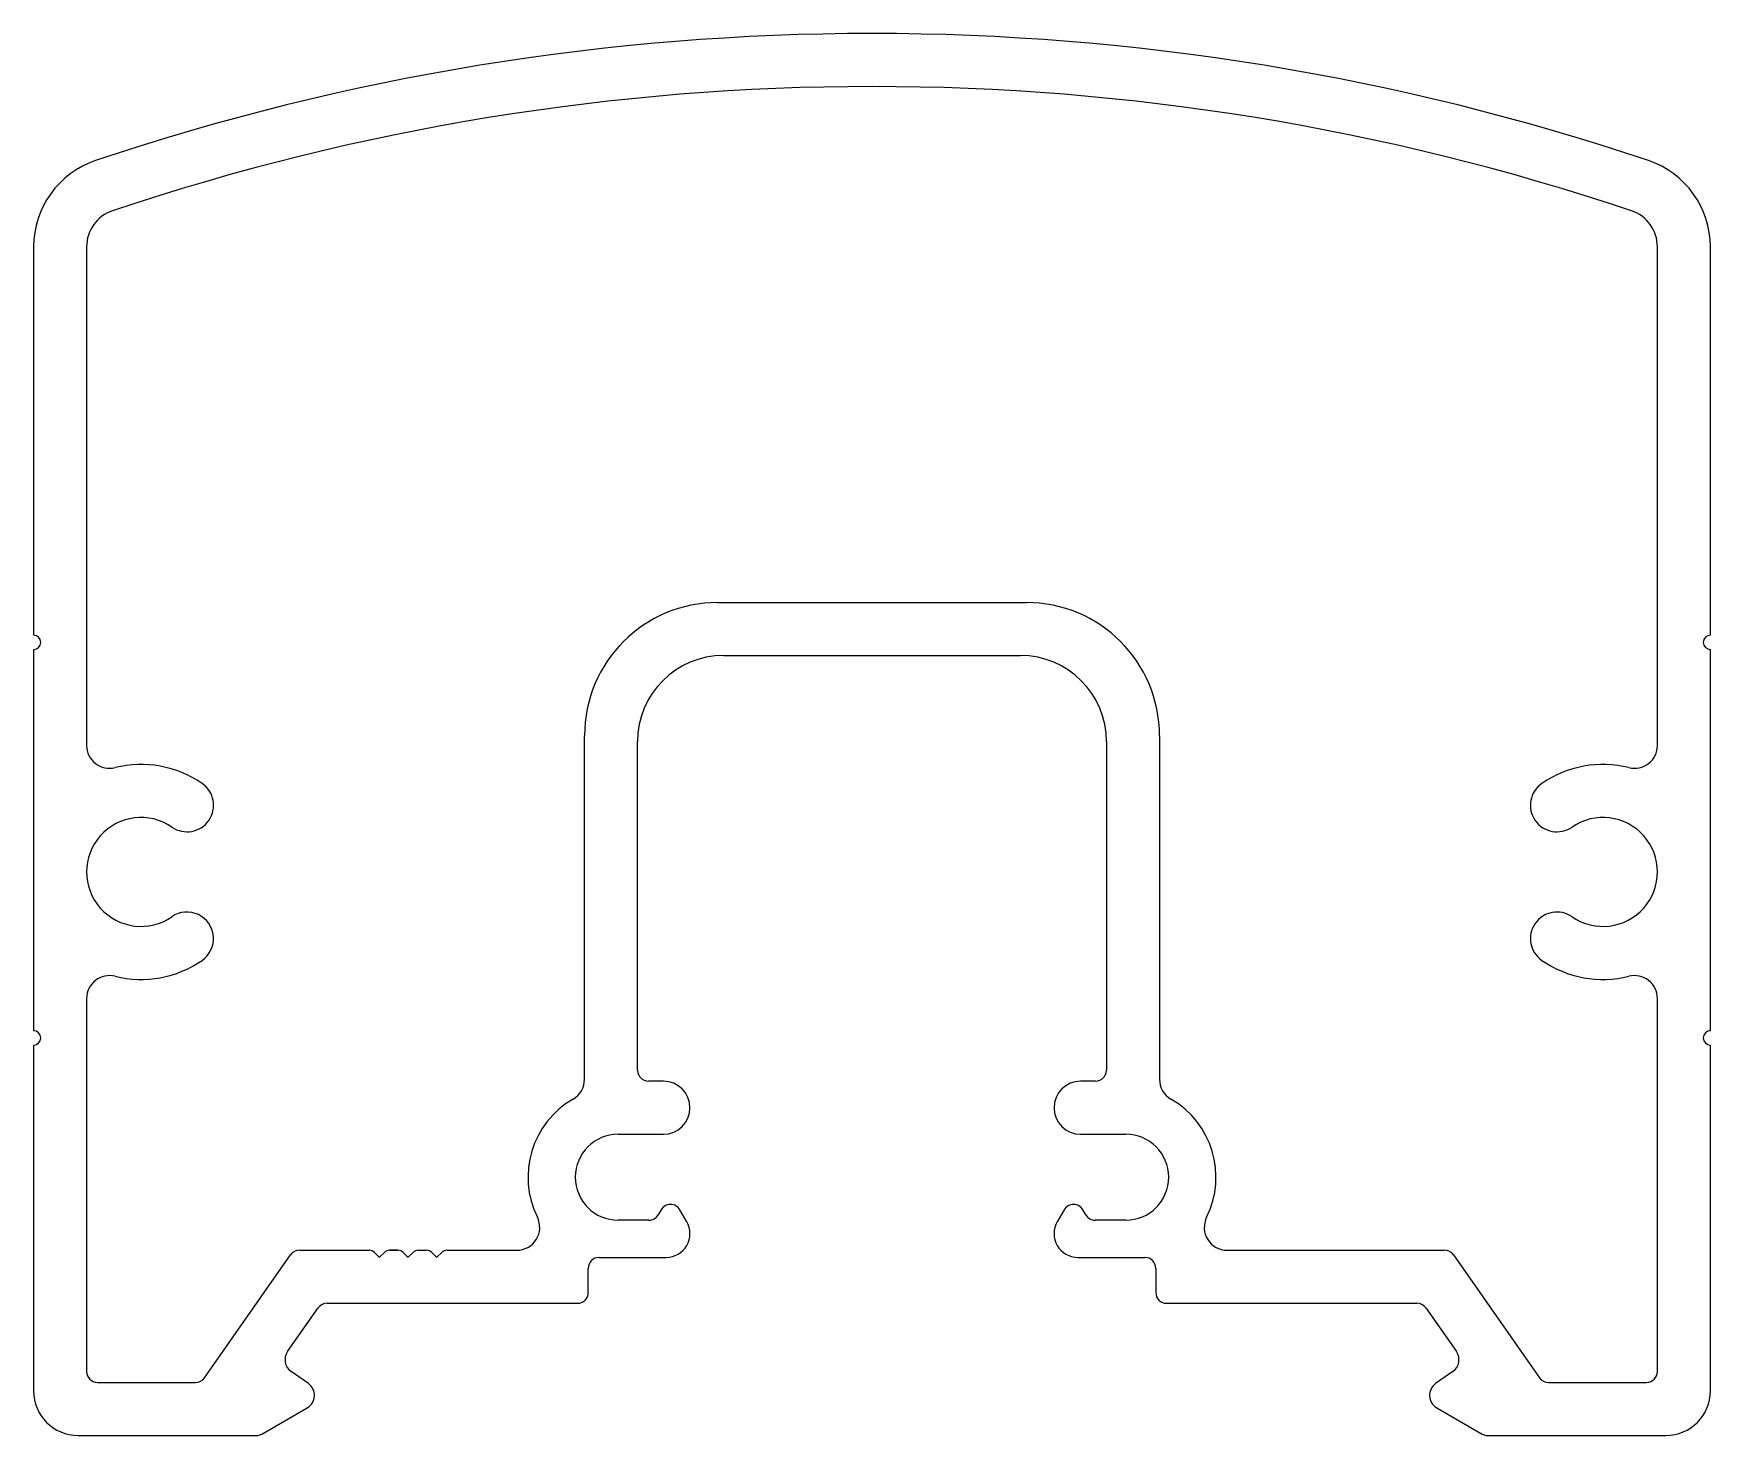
# Model space of a CAD drawing. Header units: inches. Extents: x -28.9 to 29.6, y 0.1 to 49.
import ezdxf

# ---------------------------------------------------------------- set-up
doc = ezdxf.new("R2010")
doc.units = ezdxf.units.IN
doc.header["$MEASUREMENT"] = 0
doc.layers.add('1', color=7, linetype='Continuous')

msp = doc.modelspace()

# ---------------------------------------------------------------- linework, layer by layer
at = {"color": 7}
for p, q in [((-28.885, 41.565), (-28.885, 28.019)), ((29.615, 28.019), (29.615, 41.565)), ((-28.885, 27.519), (-28.885, 14.219)), ((29.615, 14.219), (29.615, 27.519)), ((-4.815, 27.309), (0.365, 27.309)), ((0.365, 27.309), (5.545, 27.309)), ((-7.815, 12.839), (-7.815, 24.309)), ((8.545, 24.309), (8.545, 12.839)), ((-28.885, 13.719), (-28.885, 1.659)), ((29.615, 1.659), (29.615, 13.719)), ((-6.91, 12.459), (-7.435, 12.459)), ((8.165, 12.459), (7.64, 12.459)), ((-8.485, 10.609), (-6.91, 10.609)), ((7.64, 10.609), (9.215, 10.609)), ((-7.422, 7.609), (-8.485, 7.609)), ((-6.994, 7.969), (-7.093, 7.799)), ((-6.097, 7.554), (-6.336, 7.969)), ((7.066, 7.969), (6.826, 7.554)), ((7.822, 7.799), (7.724, 7.969)), ((9.215, 7.609), (8.151, 7.609)), ((-9.535, 5.089), (-9.535, 5.929)), ((-9.155, 6.309), (-6.815, 6.309)), ((7.545, 6.309), (9.885, 6.309)), ((10.265, 5.929), (10.265, 5.089)), ((-18.646, 4.709), (-9.915, 4.709)), ((10.645, 4.709), (19.375, 4.709)), ((-20.022, 3.026), (-18.957, 4.547)), ((19.687, 4.547), (20.752, 3.026)), ((-19.299, 1.909), (-19.9, 2.329)), ((20.629, 2.329), (20.028, 1.909)), ((-20.922, 0.15), (-19.335, 1.066)), ((20.065, 1.066), (21.651, 0.15)), ((-27.325, 0.099), (-21.112, 0.099)), ((21.841, 0.099), (28.055, 0.099))]:
    msp.add_line(p, q, dxfattribs=at)
for centre, radius, start, end in [((0.365, -35.991), 85, 71.42013, 108.57987), ((-25.705, 41.565), 3.18, 108.57987, 180), ((26.435, 41.565), 3.18, 360, 71.42013), ((-28.885, 27.769), 0.25, 270, 90), ((29.615, 27.769), 0.25, 90, 270), ((-4.815, 24.309), 3, 90, 180), ((5.545, 24.309), 3, 360, 90), ((-28.885, 13.969), 0.25, 270, 90), ((29.615, 13.969), 0.25, 90, 270), ((-7.435, 12.839), 0.38, 180, 270), ((-6.91, 11.534), 0.925, 270, 90), ((7.64, 11.534), 0.925, 90, 270), ((8.165, 12.839), 0.38, 270, 360), ((-8.485, 9.109), 1.5, 90, 270), ((9.215, 9.109), 1.5, 270, 90), ((-7.422, 7.989), 0.38, 270, 330), ((-6.665, 7.779), 0.38, 30, 150), ((7.395, 7.779), 0.38, 30, 150), ((8.151, 7.989), 0.38, 210, 270), ((-6.815, 7.139), 0.83, 270, 30), ((7.545, 7.139), 0.83, 150, 270), ((-9.155, 5.929), 0.38, 90, 180), ((9.885, 5.929), 0.38, 0, 90), ((-18.646, 4.329), 0.38, 90, 145), ((-9.915, 5.089), 0.38, 270, 360), ((10.645, 5.089), 0.38, 180, 270), ((19.375, 4.329), 0.38, 35, 90), ((-19.613, 2.739), 0.5, 145, 235), ((20.342, 2.739), 0.5, 305, 35), ((-19.585, 1.499), 0.5, 300, 55), ((20.315, 1.499), 0.5, 125, 240), ((-27.325, 1.659), 1.56, 180, 270), ((28.055, 1.659), 1.56, 270, 0), ((-21.112, 0.479), 0.38, 270, 300), ((21.841, 0.479), 0.38, 240, 270)]:
    msp.add_arc(centre, radius, start, end, dxfattribs=at)
at = {"layer": '1', "color": 7, "linetype": 'Continuous'}
for p, q in [((-27.035, 41.565), (-27.035, 24.174)), ((27.765, 24.174), (27.765, 41.565)), ((-5.015, 29.159), (0.365, 29.159)), ((0.365, 29.159), (5.745, 29.159)), ((-9.665, 12.527), (-9.665, 24.509)), ((10.395, 24.509), (10.395, 12.527)), ((-27.035, 15.344), (-27.035, 2.329)), ((27.765, 2.329), (27.765, 15.344)), ((-19.609, 6.559), (-17.171, 6.559)), ((-17.171, 6.559), (-17.171, 6.559)), ((-16.994, 6.486), (-16.823, 6.315)), ((-16.812, 6.315), (-16.641, 6.486)), ((-16.464, 6.559), (-16.171, 6.559)), ((-16.171, 6.559), (-16.464, 6.559)), ((-16.464, 6.559), (-16.171, 6.559)), ((-16.171, 6.559), (-16.464, 6.559)), ((-16.464, 6.559), (-16.171, 6.559)), ((-15.995, 6.486), (-15.823, 6.315)), ((-15.812, 6.315), (-15.641, 6.486)), ((-15.464, 6.559), (-15.171, 6.559)), ((-14.995, 6.486), (-14.823, 6.315)), ((-14.812, 6.315), (-14.641, 6.486)), ((-14.464, 6.559), (-12.027, 6.559)), ((12.756, 6.559), (20.338, 6.559)), ((-22.921, 2.111), (-19.92, 6.397)), ((20.65, 6.397), (23.651, 2.111)), ((-26.655, 1.949), (-23.233, 1.949)), ((23.962, 1.949), (27.385, 1.949))]:
    msp.add_line(p, q, dxfattribs=at)
for centre, radius, start, end in [((0.365, -35.991), 83.15, 71.42013, 108.57987), ((-25.705, 41.565), 1.33, 108.57987, 180), ((26.435, 41.565), 1.33, 360, 71.42013), ((-5.015, 24.509), 4.65, 90, 180), ((5.745, 24.509), 4.65, 360, 90), ((-26.235, 24.174), 0.8, 180, 283.99034), ((26.965, 24.174), 0.8, 256.00966, 0), ((-25.135, 19.759), 3.75, 55.38714, 103.99034), ((25.865, 19.759), 3.75, 76.00966, 124.61286), ((-23.531, 22.084), 0.925, 235.38714, 55.38714), ((24.26, 22.084), 0.925, 124.61286, 304.61286), ((-25.135, 19.759), 1.9, 55.38714, 304.61286), ((25.865, 19.759), 1.9, 235.38714, 124.61286), ((-23.531, 17.434), 0.925, 304.61286, 124.61286), ((24.26, 17.434), 0.925, 55.38714, 235.38714), ((-25.135, 19.759), 3.75, 256.00966, 304.61286), ((25.865, 19.759), 3.75, 235.38714, 283.99034), ((-26.235, 15.344), 0.8, 76.00966, 180), ((26.965, 15.344), 0.8, 360, 103.99034), ((-10.465, 12.527), 0.8, 300.08378, 0), ((11.195, 12.527), 0.8, 180, 239.91622), ((-8.485, 9.109), 3.15, 120.08378, 206.29788), ((9.215, 9.109), 3.15, 333.70212, 59.91622), ((-12.027, 7.359), 0.8, 270, 26.29788), ((12.756, 7.359), 0.8, 153.70212, 270), ((-19.609, 6.179), 0.38, 90, 145), ((-17.171, 6.309), 0.25, 45, 90), ((-16.464, 6.309), 0.25, 90, 135), ((-16.171, 6.309), 0.25, 45, 90), ((-15.464, 6.309), 0.25, 90, 135), ((-15.171, 6.309), 0.25, 45, 90), ((-14.464, 6.309), 0.25, 90, 135), ((20.338, 6.179), 0.38, 35, 90), ((-16.818, 6.32), 0.008, 225, 315), ((-15.818, 6.32), 0.008, 225, 315), ((-14.818, 6.32), 0.008, 225, 315), ((-26.655, 2.329), 0.38, 180, 270), ((-23.233, 2.329), 0.38, 270, 325), ((23.962, 2.329), 0.38, 215, 270), ((27.385, 2.329), 0.38, 270, 360)]:
    msp.add_arc(centre, radius, start, end, dxfattribs=at)

doc.saveas('drawing.dxf')
